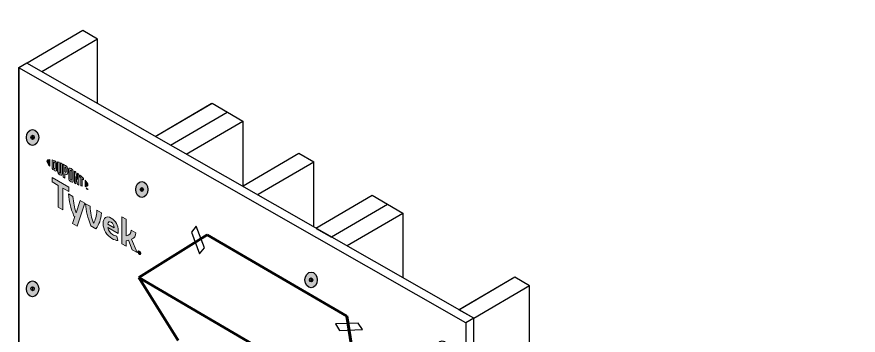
# Model space of a CAD drawing. Extents: x -1328 to 5679, y -4611 to 1603.
# Drawn here: x 151 to 657, y 1131 to 1323 of the extents above; entities that cross this region are included whole.
import ezdxf

# ---------------------------------------------------------------- set-up
doc = ezdxf.new("R2010")
doc.units = 0
doc.header["$MEASUREMENT"] = 0
doc.linetypes.add('AI-Linetype-12', pattern=[27.003948, 18.002632, -9.001316])
for name, color, linetype, lineweight in [('G-ANNO-TTLB', 7, 'Continuous', 0), ('TYVEK', 7, 'Continuous', 0), ('X-REF - TRACED', 7, 'Continuous', 0)]:
    doc.layers.add(name, color=color, linetype=linetype, lineweight=lineweight)

# ---------------------------------------------------------------- blocks, each defined once
blk = doc.blocks.new('Block_80')
at = {"layer": 'TYVEK', "true_color": 0x003b71, "transparency": 33554687}
h = blk.add_hatch(color=156, dxfattribs=at)
h.dxf.hatch_style = 2
edge = h.paths.add_edge_path()
edge.add_ellipse((160.61, 1250.33), major_axis=(0, 4.78), ratio=0.766948, start_angle=0, end_angle=360)
h = blk.add_hatch(color=156, dxfattribs=at)
h.dxf.hatch_style = 2
edge = h.paths.add_edge_path()
edge.add_ellipse((226.32, 1219), major_axis=(0, 4.78), ratio=0.766948, start_angle=0, end_angle=360)
h = blk.add_hatch(color=156, dxfattribs=at)
h.dxf.hatch_style = 2
edge = h.paths.add_edge_path()
edge.add_ellipse((328.12, 1164.58), major_axis=(0, 4.78), ratio=0.766948, start_angle=0, end_angle=360)
h = blk.add_hatch(color=156, dxfattribs=at)
h.dxf.hatch_style = 2
edge = h.paths.add_edge_path()
edge.add_ellipse((160.61, 1159.28), major_axis=(0, 4.78), ratio=0.766948, start_angle=0, end_angle=360)
h = blk.add_hatch(color=156, dxfattribs=at)
h.dxf.hatch_style = 2
edge = h.paths.add_edge_path()
edge.add_ellipse((406.99, 1123.25), major_axis=(0, 4.78), ratio=0.766948, start_angle=0, end_angle=360)
h = blk.add_hatch(color=156, dxfattribs=at)
h.dxf.hatch_style = 2
edge = h.paths.add_edge_path()
edge.add_ellipse((160.61, 1068.2), major_axis=(0, 4.78), ratio=0.766948, start_angle=0, end_angle=360)
h = blk.add_hatch(color=156, dxfattribs=at)
h.dxf.hatch_style = 2
edge = h.paths.add_edge_path()
edge.add_ellipse((406.99, 1032.2), major_axis=(0, 4.78), ratio=0.766948, start_angle=0, end_angle=360)
h = blk.add_hatch(color=156, dxfattribs=at)
h.dxf.hatch_style = 2
edge = h.paths.add_edge_path()
edge.add_ellipse((160.61, 977.15), major_axis=(0, 4.78), ratio=0.766948, start_angle=0, end_angle=360)
h = blk.add_hatch(color=156, dxfattribs=at)
h.dxf.hatch_style = 2
edge = h.paths.add_edge_path()
edge.add_ellipse((406.99, 941.12), major_axis=(0, 4.78), ratio=0.766948, start_angle=0, end_angle=360)
h = blk.add_hatch(color=156, dxfattribs=at)
h.dxf.hatch_style = 2
edge = h.paths.add_edge_path()
edge.add_ellipse((160.61, 886.04), major_axis=(0, 4.78), ratio=0.766948, start_angle=0, end_angle=360)
h = blk.add_hatch(color=156, dxfattribs=at)
h.dxf.hatch_style = 2
edge = h.paths.add_edge_path()
edge.add_ellipse((226.32, 852.22), major_axis=(0, 4.78), ratio=0.766948, start_angle=0, end_angle=360)
h = blk.add_hatch(color=156, dxfattribs=at)
h.dxf.hatch_style = 2
edge = h.paths.add_edge_path()
edge.add_ellipse((406.99, 850.07), major_axis=(0, 4.78), ratio=0.766948, start_angle=0, end_angle=360)
h = blk.add_hatch(color=156, dxfattribs=at)
h.dxf.hatch_style = 2
edge = h.paths.add_edge_path()
edge.add_ellipse((328.12, 800.41), major_axis=(0, 4.78), ratio=0.766948, start_angle=0, end_angle=360)
h = blk.add_hatch(color=156, dxfattribs=at)
h.dxf.hatch_style = 2
edge = h.paths.add_edge_path()
edge.add_ellipse((406.99, 758.96), major_axis=(0, 4.78), ratio=0.766948, start_angle=0, end_angle=360)
at = {"layer": 'TYVEK', "color": 18, "lineweight": 25, "true_color": 0x080808}
for p, q in [((159.64, 1250.36), (161.58, 1250.36)), ((160.61, 1251.59), (160.61, 1249.12)), ((226.32, 1220.27), (226.32, 1217.8)), ((225.35, 1219.03), (227.3, 1219.03)), ((327.14, 1164.61), (329.09, 1164.61)), ((328.12, 1165.85), (328.12, 1163.38)), ((160.61, 1160.54), (160.61, 1158.07)), ((406.99, 1124.51), (406.99, 1122.04)), ((159.64, 1068.23), (161.58, 1068.23)), ((160.61, 1069.46), (160.61, 1066.99)), ((406.99, 1033.46), (406.99, 1031)), ((159.64, 977.18), (161.58, 977.18)), ((160.61, 978.41), (160.61, 975.94)), ((406.99, 942.38), (406.99, 939.92)), ((406.02, 941.15), (407.97, 941.15)), ((159.64, 886.07), (161.58, 886.07)), ((160.61, 887.3), (160.61, 884.84)), ((225.35, 852.25), (227.3, 852.25)), ((226.32, 853.48), (226.32, 851.02)), ((406.99, 851.34), (406.99, 848.87)), ((406.02, 850.1), (407.97, 850.1)), ((327.14, 800.44), (329.09, 800.44)), ((328.12, 801.67), (328.12, 799.2)), ((406.99, 760.23), (406.99, 757.76)), ((406.02, 758.99), (407.97, 758.99))]:
    blk.add_line(p, q, dxfattribs=at)
at = {"layer": 'TYVEK', "color": 18, "lineweight": 25, "true_color": 0x000000}
blk.add_line((406.02, 1123.28), (407.97, 1123.28), dxfattribs=at)
at = {"layer": 'TYVEK', "color": 33, "lineweight": 25, "true_color": 0xcc9966}
for points in [[(406.48, 1127.61)], [(156.43, 1067.84)], [(160.1, 1072.62)], [(156.43, 976.82)], [(160.1, 972.04)]]:
    blk.add_lwpolyline(points, dxfattribs=at)
at = {"layer": 'TYVEK', "color": 18, "lineweight": 25, "true_color": 0x000000}
for centre, major_axis, ratio in [((160.61, 1250.33), (0, 4.78), 0.766948), ((226.32, 1219), (0, 4.78), 0.766948), ((328.12, 1164.58), (0, 4.78), 0.766948), ((160.61, 1159.28), (0, 4.78), 0.766948), ((406.99, 1123.25), (0, 4.78), 0.766948), ((406.99, 1123.28), (0, 1.23), 0.788846), ((160.61, 1068.2), (0, 4.78), 0.766948), ((406.99, 1032.2), (0, 4.78), 0.766948), ((160.61, 977.15), (0, 4.78), 0.766948), ((406.99, 941.12), (0, 4.78), 0.766948), ((160.61, 886.04), (0, 4.78), 0.766948), ((226.32, 852.22), (0, 4.78), 0.766948), ((406.99, 850.07), (0, 4.78), 0.766948), ((328.12, 800.41), (0, 4.78), 0.766948), ((406.99, 758.96), (0, 4.78), 0.766948)]:
    blk.add_ellipse(centre, major_axis=major_axis, ratio=ratio, dxfattribs=at)
at = {"layer": 'TYVEK', "color": 18, "lineweight": 25, "true_color": 0x080808}
for centre in [(160.61, 1250.36), (226.32, 1219.03), (328.12, 1164.61), (160.61, 1159.31), (160.61, 1068.23), (406.99, 1032.23), (160.61, 977.18), (406.99, 941.15), (160.61, 886.07), (226.32, 852.25), (406.99, 850.1), (328.12, 800.44), (406.99, 758.99)]:
    blk.add_ellipse(centre, major_axis=(0, 1.23), ratio=0.788846, dxfattribs=at)
blk = doc.blocks.new('Block_366')
at = {"layer": 'X-REF - TRACED', "true_color": 0x848484, "transparency": 33554687}
h = blk.add_hatch(color=252, dxfattribs=at)
h.dxf.hatch_style = 2
edge = h.paths.add_edge_path()
edge.add_spline(control_points=[(169.26, 1235.98), (169.26, 1235.26), (169.87, 1234.23), (170.93, 1233.03), (170.93, 1233.03), (170.93, 1236.98), (170.93, 1236.98), (169.87, 1237.02), (169.26, 1236.7), (169.26, 1235.98)], knot_values=[0, 0, 0, 0, 1, 1, 1, 2, 2, 2, 3, 3, 3, 3], degree=3, periodic=0)
h = blk.add_hatch(color=252, dxfattribs=at)
h.dxf.hatch_style = 2
edge = h.paths.add_edge_path()
edge.add_spline(control_points=[(174.14, 1231.55), (174.14, 1231.25), (173.98, 1231.24), (173.79, 1231.35), (173.64, 1231.43), (173.42, 1231.63), (173.23, 1231.79), (173.23, 1231.79), (173.23, 1235.56), (173.23, 1235.56), (173.42, 1235.51), (173.64, 1235.44), (173.79, 1235.35), (173.98, 1235.25), (174.14, 1235.05), (174.14, 1234.75), (174.14, 1234.75), (174.14, 1231.55), (174.14, 1231.55)], knot_values=[0, 0, 0, 0, 1, 1, 1, 2, 2, 2, 3, 3, 3, 4, 4, 4, 5, 5, 5, 6, 6, 6, 6], degree=3, periodic=0)
edge = h.paths.add_edge_path()
edge.add_spline(control_points=[(173.92, 1236.27), (173.62, 1236.44), (173.19, 1236.59), (172.41, 1236.76), (172.41, 1236.76), (172.41, 1231.54), (172.41, 1231.54), (173.09, 1230.9), (173.62, 1230.46), (173.92, 1230.29), (174.6, 1229.89), (174.99, 1230.15), (174.99, 1230.93), (174.99, 1230.93), (174.99, 1234.39), (174.99, 1234.39), (174.99, 1235.17), (174.6, 1235.87), (173.92, 1236.27)], knot_values=[0, 0, 0, 0, 1, 1, 1, 2, 2, 2, 3, 3, 3, 4, 4, 4, 5, 5, 5, 6, 6, 6, 6], degree=3, periodic=0)
h = blk.add_hatch(color=252, dxfattribs=at)
h.dxf.hatch_style = 2
edge = h.paths.add_edge_path()
edge.add_spline(control_points=[(177.38, 1229.07), (177.38, 1228.76), (177.29, 1228.62), (176.96, 1228.86), (176.64, 1229.09), (176.55, 1229.3), (176.55, 1229.66), (176.55, 1229.66), (176.55, 1235.34), (176.55, 1235.34), (176.34, 1235.44), (175.86, 1235.64), (175.65, 1235.73), (175.65, 1235.73), (175.65, 1229.97), (175.65, 1229.97), (175.65, 1229.06), (176.04, 1228.47), (176.96, 1227.82), (177.8, 1227.22), (178.32, 1227.42), (178.32, 1228.43), (178.32, 1228.43), (178.32, 1234.51), (178.32, 1234.51), (178.14, 1234.6), (177.57, 1234.88), (177.38, 1234.96), (177.38, 1234.96), (177.38, 1229.07), (177.38, 1229.07)], knot_values=[0, 0, 0, 0, 1, 1, 1, 2, 2, 2, 3, 3, 3, 4, 4, 4, 5, 5, 5, 6, 6, 6, 7, 7, 7, 8, 8, 8, 9, 9, 9, 10, 10, 10, 10], degree=3, periodic=0)
h = blk.add_hatch(color=252, dxfattribs=at)
h.dxf.hatch_style = 2
edge = h.paths.add_edge_path()
edge.add_spline(control_points=[(180.8, 1229.59), (180.8, 1229.26), (180.7, 1229.15), (180.32, 1229.37), (180.32, 1229.37), (179.99, 1229.56), (179.99, 1229.56), (179.99, 1229.56), (179.99, 1232.58), (179.99, 1232.58), (180.14, 1232.5), (180.21, 1232.46), (180.3, 1232.41), (180.71, 1232.17), (180.8, 1231.94), (180.8, 1231.61), (180.8, 1231.61), (180.8, 1229.59), (180.8, 1229.59)], knot_values=[0, 0, 0, 0, 1, 1, 1, 2, 2, 2, 3, 3, 3, 4, 4, 4, 5, 5, 5, 6, 6, 6, 6], degree=3, periodic=0)
edge = h.paths.add_edge_path()
edge.add_spline(control_points=[(180.36, 1233.45), (180.19, 1233.54), (179.6, 1233.86), (179.05, 1234.14), (179.05, 1234.14), (179.05, 1226.49), (179.05, 1226.49), (179.24, 1226.37), (179.73, 1226.06), (179.99, 1225.9), (179.99, 1225.9), (179.99, 1228.5), (179.99, 1228.5), (179.99, 1228.5), (180.36, 1228.28), (180.36, 1228.28), (181.34, 1227.72), (181.75, 1227.99), (181.75, 1228.96), (181.75, 1228.96), (181.75, 1231.22), (181.75, 1231.22), (181.75, 1232.17), (181.29, 1232.91), (180.36, 1233.45)], knot_values=[0, 0, 0, 0, 1, 1, 1, 2, 2, 2, 3, 3, 3, 4, 4, 4, 5, 5, 5, 6, 6, 6, 7, 7, 7, 8, 8, 8, 8], degree=3, periodic=0)
h = blk.add_hatch(color=252, dxfattribs=at)
h.dxf.hatch_style = 2
edge = h.paths.add_edge_path()
edge.add_spline(control_points=[(184.15, 1224.98), (184.15, 1224.68), (184.06, 1224.57), (183.73, 1224.75), (183.39, 1224.94), (183.3, 1225.16), (183.3, 1225.48), (183.3, 1225.48), (183.3, 1230.25), (183.3, 1230.25), (183.3, 1230.56), (183.39, 1230.68), (183.73, 1230.47), (184.06, 1230.27), (184.15, 1230.06), (184.15, 1229.75), (184.15, 1229.75), (184.15, 1224.98), (184.15, 1224.98)], knot_values=[0, 0, 0, 0, 1, 1, 1, 2, 2, 2, 3, 3, 3, 4, 4, 4, 5, 5, 5, 6, 6, 6, 6], degree=3, periodic=0)
edge = h.paths.add_edge_path()
edge.add_spline(control_points=[(183.73, 1231.54), (182.86, 1232.09), (182.34, 1231.95), (182.34, 1230.94), (182.34, 1230.94), (182.34, 1225.94), (182.34, 1225.94), (182.34, 1224.87), (182.81, 1224.16), (183.73, 1223.68), (184.63, 1223.21), (185.1, 1223.33), (185.1, 1224.46), (185.1, 1224.46), (185.1, 1229.24), (185.1, 1229.24), (185.1, 1230.32), (184.68, 1230.94), (183.73, 1231.54)], knot_values=[0, 0, 0, 0, 1, 1, 1, 2, 2, 2, 3, 3, 3, 4, 4, 4, 5, 5, 5, 6, 6, 6, 6], degree=3, periodic=0)
h = blk.add_hatch(color=252, dxfattribs=at)
h.dxf.hatch_style = 2
edge = h.paths.add_edge_path()
edge.add_spline(control_points=[(187.7, 1224.99), (187.7, 1224.99), (186.66, 1229.48), (186.66, 1229.48), (186.38, 1229.68), (186.04, 1229.93), (185.77, 1230.11), (185.77, 1230.11), (185.77, 1222.76), (185.77, 1222.76), (185.96, 1222.67), (186.43, 1222.46), (186.68, 1222.36), (186.68, 1222.36), (186.6, 1226.73), (186.6, 1226.73), (186.6, 1226.73), (187.7, 1221.93), (187.7, 1221.93), (187.94, 1221.84), (188.28, 1221.71), (188.5, 1221.63), (188.5, 1221.63), (188.5, 1228.08), (188.5, 1228.08), (188.27, 1228.27), (187.84, 1228.6), (187.64, 1228.76), (187.64, 1228.76), (187.7, 1224.99), (187.7, 1224.99)], knot_values=[0, 0, 0, 0, 1, 1, 1, 2, 2, 2, 3, 3, 3, 4, 4, 4, 5, 5, 5, 6, 6, 6, 7, 7, 7, 8, 8, 8, 9, 9, 9, 10, 10, 10, 10], degree=3, periodic=0)
h = blk.add_hatch(color=252, dxfattribs=at)
h.dxf.hatch_style = 2
edge = h.paths.add_edge_path()
edge.add_spline(control_points=[(188.97, 1226.69), (189.2, 1226.51), (189.43, 1226.32), (189.65, 1226.14), (189.65, 1226.14), (189.65, 1221.25), (189.65, 1221.25), (189.86, 1221.19), (190.24, 1221.08), (190.49, 1221.02), (190.49, 1221.02), (190.49, 1225.42), (190.49, 1225.42), (190.73, 1225.21), (190.96, 1225), (191.17, 1224.81), (191.17, 1224.81), (191.17, 1225.75), (191.17, 1225.75), (190.51, 1226.4), (189.8, 1227.03), (188.97, 1227.71), (188.97, 1227.71), (188.97, 1226.69), (188.97, 1226.69)], knot_values=[0, 0, 0, 0, 1, 1, 1, 2, 2, 2, 3, 3, 3, 4, 4, 4, 5, 5, 5, 6, 6, 6, 7, 7, 7, 8, 8, 8, 8], degree=3, periodic=0)
h = blk.add_hatch(color=252, dxfattribs=at)
h.dxf.hatch_style = 2
edge = h.paths.add_edge_path()
edge.add_spline(control_points=[(193.86, 1221.77), (193.86, 1221.05), (193.25, 1220.73), (192.18, 1220.76), (192.18, 1220.76), (192.18, 1224.71), (192.18, 1224.71), (193.25, 1223.52), (193.86, 1222.49), (193.86, 1221.77)], knot_values=[0, 0, 0, 0, 1, 1, 1, 2, 2, 2, 3, 3, 3, 3], degree=3, periodic=0)
h = blk.add_hatch(color=252, dxfattribs=at)
h.dxf.hatch_style = 2
edge = h.paths.add_edge_path()
edge.add_spline(control_points=[(193.36, 1219.69), (193.36, 1219.69), (193.46, 1219.63), (193.46, 1219.63), (193.46, 1219.63), (193.61, 1219.27), (193.61, 1219.27), (193.61, 1219.27), (193.76, 1219.46), (193.76, 1219.46), (193.76, 1219.46), (193.86, 1219.4), (193.86, 1219.4), (193.86, 1219.4), (193.86, 1218.83), (193.86, 1218.83), (193.86, 1218.83), (193.77, 1218.89), (193.77, 1218.89), (193.77, 1218.89), (193.77, 1219.29), (193.77, 1219.29), (193.77, 1219.29), (193.62, 1219.11), (193.62, 1219.11), (193.62, 1219.11), (193.61, 1219.11), (193.61, 1219.11), (193.61, 1219.11), (193.46, 1219.47), (193.46, 1219.47), (193.46, 1219.47), (193.46, 1219.07), (193.46, 1219.07), (193.46, 1219.07), (193.36, 1219.12), (193.36, 1219.12), (193.36, 1219.12), (193.36, 1219.69), (193.36, 1219.69)], knot_values=[0, 0, 0, 0, 1, 1, 1, 2, 2, 2, 3, 3, 3, 4, 4, 4, 5, 5, 5, 6, 6, 6, 7, 7, 7, 8, 8, 8, 9, 9, 9, 10, 10, 10, 11, 11, 11, 12, 12, 12, 13, 13, 13, 13], degree=3, periodic=0)
edge = h.paths.add_edge_path()
edge.add_spline(control_points=[(193.01, 1219.79), (193.01, 1219.79), (192.86, 1219.88), (192.86, 1219.88), (192.86, 1219.88), (192.86, 1219.98), (192.86, 1219.98), (192.86, 1219.98), (193.26, 1219.75), (193.26, 1219.75), (193.26, 1219.75), (193.26, 1219.65), (193.26, 1219.65), (193.26, 1219.65), (193.1, 1219.74), (193.1, 1219.74), (193.1, 1219.74), (193.1, 1219.27), (193.1, 1219.27), (193.1, 1219.27), (193.01, 1219.33), (193.01, 1219.33), (193.01, 1219.33), (193.01, 1219.79), (193.01, 1219.79)], knot_values=[0, 0, 0, 0, 1, 1, 1, 2, 2, 2, 3, 3, 3, 4, 4, 4, 5, 5, 5, 6, 6, 6, 7, 7, 7, 8, 8, 8, 8], degree=3, periodic=0)
at = {"layer": 'X-REF - TRACED'}
for points, knots in [([(169.26, 1235.98), (169.26, 1235.26), (169.87, 1234.23), (170.93, 1233.03), (170.93, 1233.03), (170.93, 1236.98), (170.93, 1236.98), (169.87, 1237.02), (169.26, 1236.7), (169.26, 1235.98)], [0, 0, 0, 0, 1, 1, 1, 2, 2, 2, 3, 3, 3, 3]), ([(173.92, 1236.27), (173.62, 1236.44), (173.19, 1236.59), (172.41, 1236.76), (172.41, 1236.76), (172.41, 1231.54), (172.41, 1231.54), (173.09, 1230.9), (173.62, 1230.46), (173.92, 1230.29), (174.6, 1229.89), (174.99, 1230.15), (174.99, 1230.93), (174.99, 1230.93), (174.99, 1234.39), (174.99, 1234.39), (174.99, 1235.17), (174.6, 1235.87), (173.92, 1236.27)], [0, 0, 0, 0, 1, 1, 1, 2, 2, 2, 3, 3, 3, 4, 4, 4, 5, 5, 5, 6, 6, 6, 6]), ([(174.14, 1231.55), (174.14, 1231.25), (173.98, 1231.24), (173.79, 1231.35), (173.64, 1231.43), (173.42, 1231.63), (173.23, 1231.79), (173.23, 1231.79), (173.23, 1235.56), (173.23, 1235.56), (173.42, 1235.51), (173.64, 1235.44), (173.79, 1235.35), (173.98, 1235.25), (174.14, 1235.05), (174.14, 1234.75), (174.14, 1234.75), (174.14, 1231.55), (174.14, 1231.55)], [0, 0, 0, 0, 1, 1, 1, 2, 2, 2, 3, 3, 3, 4, 4, 4, 5, 5, 5, 6, 6, 6, 6]), ([(177.38, 1229.07), (177.38, 1228.76), (177.29, 1228.62), (176.96, 1228.86), (176.64, 1229.09), (176.55, 1229.3), (176.55, 1229.66), (176.55, 1229.66), (176.55, 1235.34), (176.55, 1235.34), (176.34, 1235.44), (175.86, 1235.64), (175.65, 1235.73), (175.65, 1235.73), (175.65, 1229.97), (175.65, 1229.97), (175.65, 1229.06), (176.04, 1228.47), (176.96, 1227.82), (177.8, 1227.22), (178.32, 1227.42), (178.32, 1228.43), (178.32, 1228.43), (178.32, 1234.51), (178.32, 1234.51), (178.14, 1234.6), (177.57, 1234.88), (177.38, 1234.96), (177.38, 1234.96), (177.38, 1229.07), (177.38, 1229.07)], [0, 0, 0, 0, 1, 1, 1, 2, 2, 2, 3, 3, 3, 4, 4, 4, 5, 5, 5, 6, 6, 6, 7, 7, 7, 8, 8, 8, 9, 9, 9, 10, 10, 10, 10]), ([(180.36, 1233.45), (180.19, 1233.54), (179.6, 1233.86), (179.05, 1234.14), (179.05, 1234.14), (179.05, 1226.49), (179.05, 1226.49), (179.24, 1226.37), (179.73, 1226.06), (179.99, 1225.9), (179.99, 1225.9), (179.99, 1228.5), (179.99, 1228.5), (179.99, 1228.5), (180.36, 1228.28), (180.36, 1228.28), (181.34, 1227.72), (181.75, 1227.99), (181.75, 1228.96), (181.75, 1228.96), (181.75, 1231.22), (181.75, 1231.22), (181.75, 1232.17), (181.29, 1232.91), (180.36, 1233.45)], [0, 0, 0, 0, 1, 1, 1, 2, 2, 2, 3, 3, 3, 4, 4, 4, 5, 5, 5, 6, 6, 6, 7, 7, 7, 8, 8, 8, 8]), ([(180.8, 1229.59), (180.8, 1229.26), (180.7, 1229.15), (180.32, 1229.37), (180.32, 1229.37), (179.99, 1229.56), (179.99, 1229.56), (179.99, 1229.56), (179.99, 1232.58), (179.99, 1232.58), (180.14, 1232.5), (180.21, 1232.46), (180.3, 1232.41), (180.71, 1232.17), (180.8, 1231.94), (180.8, 1231.61), (180.8, 1231.61), (180.8, 1229.59), (180.8, 1229.59)], [0, 0, 0, 0, 1, 1, 1, 2, 2, 2, 3, 3, 3, 4, 4, 4, 5, 5, 5, 6, 6, 6, 6]), ([(183.73, 1231.54), (182.86, 1232.09), (182.34, 1231.95), (182.34, 1230.94), (182.34, 1230.94), (182.34, 1225.94), (182.34, 1225.94), (182.34, 1224.87), (182.81, 1224.16), (183.73, 1223.68), (184.63, 1223.21), (185.1, 1223.33), (185.1, 1224.46), (185.1, 1224.46), (185.1, 1229.24), (185.1, 1229.24), (185.1, 1230.32), (184.68, 1230.94), (183.73, 1231.54)], [0, 0, 0, 0, 1, 1, 1, 2, 2, 2, 3, 3, 3, 4, 4, 4, 5, 5, 5, 6, 6, 6, 6]), ([(184.15, 1224.98), (184.15, 1224.68), (184.06, 1224.57), (183.73, 1224.75), (183.39, 1224.94), (183.3, 1225.16), (183.3, 1225.48), (183.3, 1225.48), (183.3, 1230.25), (183.3, 1230.25), (183.3, 1230.56), (183.39, 1230.68), (183.73, 1230.47), (184.06, 1230.27), (184.15, 1230.06), (184.15, 1229.75), (184.15, 1229.75), (184.15, 1224.98), (184.15, 1224.98)], [0, 0, 0, 0, 1, 1, 1, 2, 2, 2, 3, 3, 3, 4, 4, 4, 5, 5, 5, 6, 6, 6, 6]), ([(187.7, 1224.99), (187.7, 1224.99), (186.66, 1229.48), (186.66, 1229.48), (186.38, 1229.68), (186.04, 1229.93), (185.77, 1230.11), (185.77, 1230.11), (185.77, 1222.76), (185.77, 1222.76), (185.96, 1222.67), (186.43, 1222.46), (186.68, 1222.36), (186.68, 1222.36), (186.6, 1226.73), (186.6, 1226.73), (186.6, 1226.73), (187.7, 1221.93), (187.7, 1221.93), (187.94, 1221.84), (188.28, 1221.71), (188.5, 1221.63), (188.5, 1221.63), (188.5, 1228.08), (188.5, 1228.08), (188.27, 1228.27), (187.84, 1228.6), (187.64, 1228.76), (187.64, 1228.76), (187.7, 1224.99), (187.7, 1224.99)], [0, 0, 0, 0, 1, 1, 1, 2, 2, 2, 3, 3, 3, 4, 4, 4, 5, 5, 5, 6, 6, 6, 7, 7, 7, 8, 8, 8, 9, 9, 9, 10, 10, 10, 10]), ([(188.97, 1226.69), (189.2, 1226.51), (189.43, 1226.32), (189.65, 1226.14), (189.65, 1226.14), (189.65, 1221.25), (189.65, 1221.25), (189.86, 1221.19), (190.24, 1221.08), (190.49, 1221.02), (190.49, 1221.02), (190.49, 1225.42), (190.49, 1225.42), (190.73, 1225.21), (190.96, 1225), (191.17, 1224.81), (191.17, 1224.81), (191.17, 1225.75), (191.17, 1225.75), (190.51, 1226.4), (189.8, 1227.03), (188.97, 1227.71), (188.97, 1227.71), (188.97, 1226.69), (188.97, 1226.69)], [0, 0, 0, 0, 1, 1, 1, 2, 2, 2, 3, 3, 3, 4, 4, 4, 5, 5, 5, 6, 6, 6, 7, 7, 7, 8, 8, 8, 8]), ([(193.86, 1221.77), (193.86, 1221.05), (193.25, 1220.73), (192.18, 1220.76), (192.18, 1220.76), (192.18, 1224.71), (192.18, 1224.71), (193.25, 1223.52), (193.86, 1222.49), (193.86, 1221.77)], [0, 0, 0, 0, 1, 1, 1, 2, 2, 2, 3, 3, 3, 3]), ([(193.01, 1219.79), (193.01, 1219.79), (192.86, 1219.88), (192.86, 1219.88), (192.86, 1219.88), (192.86, 1219.98), (192.86, 1219.98), (192.86, 1219.98), (193.26, 1219.75), (193.26, 1219.75), (193.26, 1219.75), (193.26, 1219.65), (193.26, 1219.65), (193.26, 1219.65), (193.1, 1219.74), (193.1, 1219.74), (193.1, 1219.74), (193.1, 1219.27), (193.1, 1219.27), (193.1, 1219.27), (193.01, 1219.33), (193.01, 1219.33), (193.01, 1219.33), (193.01, 1219.79), (193.01, 1219.79)], [0, 0, 0, 0, 1, 1, 1, 2, 2, 2, 3, 3, 3, 4, 4, 4, 5, 5, 5, 6, 6, 6, 7, 7, 7, 8, 8, 8, 8]), ([(193.36, 1219.69), (193.36, 1219.69), (193.46, 1219.63), (193.46, 1219.63), (193.46, 1219.63), (193.61, 1219.27), (193.61, 1219.27), (193.61, 1219.27), (193.76, 1219.46), (193.76, 1219.46), (193.76, 1219.46), (193.86, 1219.4), (193.86, 1219.4), (193.86, 1219.4), (193.86, 1218.83), (193.86, 1218.83), (193.86, 1218.83), (193.77, 1218.89), (193.77, 1218.89), (193.77, 1218.89), (193.77, 1219.29), (193.77, 1219.29), (193.77, 1219.29), (193.62, 1219.11), (193.62, 1219.11), (193.62, 1219.11), (193.61, 1219.11), (193.61, 1219.11), (193.61, 1219.11), (193.46, 1219.47), (193.46, 1219.47), (193.46, 1219.47), (193.46, 1219.07), (193.46, 1219.07), (193.46, 1219.07), (193.36, 1219.12), (193.36, 1219.12), (193.36, 1219.12), (193.36, 1219.69), (193.36, 1219.69)], [0, 0, 0, 0, 1, 1, 1, 2, 2, 2, 3, 3, 3, 4, 4, 4, 5, 5, 5, 6, 6, 6, 7, 7, 7, 8, 8, 8, 9, 9, 9, 10, 10, 10, 11, 11, 11, 12, 12, 12, 13, 13, 13, 13])]:
    blk.add_open_spline(points, degree=3, knots=knots, dxfattribs=at)
blk = doc.blocks.new('Block_370')
at = {"layer": 'X-REF - TRACED', "true_color": 0x848484, "transparency": 33554687}
h = blk.add_hatch(color=252, dxfattribs=at)
h.dxf.hatch_style = 2
h.paths.add_polyline_path([(182.51, 1220.45), (172.41, 1226.28), (172.41, 1223.54), (176.06, 1221.43), (176.06, 1208.43), (178.86, 1206.81), (178.86, 1219.81), (182.51, 1217.7)])
h = blk.add_hatch(color=252, dxfattribs=at)
h.dxf.hatch_style = 2
edge = h.paths.add_edge_path()
edge.add_spline(control_points=[(199.3, 1206.5), (199.13, 1202.76), (198.38, 1200.58), (197.22, 1198.71), (196.1, 1201.9), (195.38, 1204.92), (195.16, 1208.89), (195.16, 1208.89), (192.44, 1210.47), (192.44, 1210.47), (192.73, 1205.78), (193.61, 1202.37), (195.73, 1197.07), (195.73, 1197.07), (198.73, 1195.34), (198.73, 1195.34), (200.77, 1198.23), (201.62, 1200.65), (202.01, 1204.94), (202.01, 1204.94), (199.3, 1206.5), (199.3, 1206.5)], knot_values=[0, 0, 0, 0, 1, 1, 1, 2, 2, 2, 3, 3, 3, 4, 4, 4, 5, 5, 5, 6, 6, 6, 7, 7, 7, 7], degree=3, periodic=0)
h = blk.add_hatch(color=252, dxfattribs=at)
h.dxf.hatch_style = 2
edge = h.paths.add_edge_path()
edge.add_spline(control_points=[(205.87, 1198.06), (205.87, 1198.06), (209.6, 1195.9), (209.6, 1195.9), (209.6, 1195.9), (209.6, 1196.17), (209.6, 1196.17), (209.6, 1197.43), (209.01, 1198.69), (207.93, 1199.32), (206.79, 1199.97), (206.05, 1199.48), (205.87, 1198.06)], knot_values=[0, 0, 0, 0, 1, 1, 1, 2, 2, 2, 3, 3, 3, 4, 4, 4, 4], degree=3, periodic=0)
edge = h.paths.add_edge_path()
edge.add_spline(control_points=[(211.81, 1188.28), (210.95, 1188.33), (209.68, 1188.75), (208.38, 1189.5), (205.22, 1191.32), (203.07, 1194.86), (203.07, 1198.6), (203.07, 1202.17), (205.05, 1203.46), (207.93, 1201.79), (210.5, 1200.31), (212.19, 1197.24), (212.19, 1194.23), (212.19, 1193.55), (212.15, 1192.99), (212.11, 1192.57), (212.11, 1192.57), (205.91, 1196.14), (205.91, 1196.14), (206.17, 1194.2), (207.09, 1192.86), (208.66, 1191.95), (209.62, 1191.4), (210.54, 1191.11), (211.38, 1191.03), (211.38, 1191.03), (211.81, 1188.28), (211.81, 1188.28)], knot_values=[0, 0, 0, 0, 1, 1, 1, 2, 2, 2, 3, 3, 3, 4, 4, 4, 5, 5, 5, 6, 6, 6, 7, 7, 7, 8, 8, 8, 9, 9, 9, 9], degree=3, periodic=0)
h = blk.add_hatch(color=252, dxfattribs=at)
h.dxf.hatch_style = 2
edge = h.paths.add_edge_path()
edge.add_spline(control_points=[(220.21, 1189.08), (220.21, 1189.08), (223.47, 1181.06), (223.47, 1181.06), (223.47, 1181.06), (220.52, 1182.76), (220.52, 1182.76), (220.52, 1182.76), (218.27, 1188.45), (218.27, 1188.45), (217.86, 1188.35), (217.42, 1188.26), (216.95, 1188.19), (216.95, 1188.19), (216.95, 1184.82), (216.95, 1184.82), (216.95, 1184.82), (214.25, 1186.39), (214.25, 1186.39), (214.25, 1186.39), (214.25, 1202.51), (214.25, 1202.51), (214.25, 1202.51), (216.95, 1201.1), (216.95, 1201.1), (216.95, 1201.1), (216.95, 1191.19), (216.95, 1191.19), (218.8, 1191.49), (219.7, 1192.55), (220.01, 1194.55), (220.01, 1194.55), (222.7, 1192.99), (222.7, 1192.99), (222.64, 1191.09), (221.78, 1189.86), (220.21, 1189.08)], knot_values=[0, 0, 0, 0, 1, 1, 1, 2, 2, 2, 3, 3, 3, 4, 4, 4, 5, 5, 5, 6, 6, 6, 7, 7, 7, 8, 8, 8, 9, 9, 9, 10, 10, 10, 11, 11, 11, 12, 12, 12, 12], degree=3, periodic=0)
at = {"layer": 'X-REF - TRACED'}
blk.add_lwpolyline([(182.51, 1220.45), (172.41, 1226.28), (172.41, 1223.54), (176.06, 1221.43), (176.06, 1208.43), (178.86, 1206.81), (178.86, 1219.81), (182.51, 1217.7)], close=True, dxfattribs=at)
for points, knots in [([(199.3, 1206.5), (199.13, 1202.76), (198.38, 1200.58), (197.22, 1198.71), (196.1, 1201.9), (195.38, 1204.92), (195.16, 1208.89), (195.16, 1208.89), (192.44, 1210.47), (192.44, 1210.47), (192.73, 1205.78), (193.61, 1202.37), (195.73, 1197.07), (195.73, 1197.07), (198.73, 1195.34), (198.73, 1195.34), (200.77, 1198.23), (201.62, 1200.65), (202.01, 1204.94), (202.01, 1204.94), (199.3, 1206.5), (199.3, 1206.5)], [0, 0, 0, 0, 1, 1, 1, 2, 2, 2, 3, 3, 3, 4, 4, 4, 5, 5, 5, 6, 6, 6, 7, 7, 7, 7]), ([(211.81, 1188.28), (210.95, 1188.33), (209.68, 1188.75), (208.38, 1189.5), (205.22, 1191.32), (203.07, 1194.86), (203.07, 1198.6), (203.07, 1202.17), (205.05, 1203.46), (207.93, 1201.79), (210.5, 1200.31), (212.19, 1197.24), (212.19, 1194.23), (212.19, 1193.55), (212.15, 1192.99), (212.11, 1192.57), (212.11, 1192.57), (205.91, 1196.14), (205.91, 1196.14), (206.17, 1194.2), (207.09, 1192.86), (208.66, 1191.95), (209.62, 1191.4), (210.54, 1191.11), (211.38, 1191.03), (211.38, 1191.03), (211.81, 1188.28), (211.81, 1188.28)], [0, 0, 0, 0, 1, 1, 1, 2, 2, 2, 3, 3, 3, 4, 4, 4, 5, 5, 5, 6, 6, 6, 7, 7, 7, 8, 8, 8, 9, 9, 9, 9]), ([(205.87, 1198.06), (205.87, 1198.06), (209.6, 1195.9), (209.6, 1195.9), (209.6, 1195.9), (209.6, 1196.17), (209.6, 1196.17), (209.6, 1197.43), (209.01, 1198.69), (207.93, 1199.32), (206.79, 1199.97), (206.05, 1199.48), (205.87, 1198.06)], [0, 0, 0, 0, 1, 1, 1, 2, 2, 2, 3, 3, 3, 4, 4, 4, 4]), ([(220.21, 1189.08), (220.21, 1189.08), (223.47, 1181.06), (223.47, 1181.06), (223.47, 1181.06), (220.52, 1182.76), (220.52, 1182.76), (220.52, 1182.76), (218.27, 1188.45), (218.27, 1188.45), (217.86, 1188.35), (217.42, 1188.26), (216.95, 1188.19), (216.95, 1188.19), (216.95, 1184.82), (216.95, 1184.82), (216.95, 1184.82), (214.25, 1186.39), (214.25, 1186.39), (214.25, 1186.39), (214.25, 1202.51), (214.25, 1202.51), (214.25, 1202.51), (216.95, 1201.1), (216.95, 1201.1), (216.95, 1201.1), (216.95, 1191.19), (216.95, 1191.19), (218.8, 1191.49), (219.7, 1192.55), (220.01, 1194.55), (220.01, 1194.55), (222.7, 1192.99), (222.7, 1192.99), (222.64, 1191.09), (221.78, 1189.86), (220.21, 1189.08)], [0, 0, 0, 0, 1, 1, 1, 2, 2, 2, 3, 3, 3, 4, 4, 4, 5, 5, 5, 6, 6, 6, 7, 7, 7, 8, 8, 8, 9, 9, 9, 10, 10, 10, 11, 11, 11, 12, 12, 12, 12])]:
    blk.add_open_spline(points, degree=3, knots=knots, dxfattribs=at)
blk = doc.blocks.new('Block_369')
at = {"layer": 'X-REF - TRACED', "true_color": 0x848484, "transparency": 33554687}
h = blk.add_hatch(color=252, dxfattribs=at)
h.dxf.hatch_style = 2
edge = h.paths.add_edge_path()
edge.add_spline(control_points=[(189.25, 1212.31), (189.25, 1212.31), (186.82, 1205.06), (186.82, 1205.06), (185.79, 1208.09), (185.12, 1211.02), (184.91, 1214.81), (184.91, 1214.81), (182.18, 1216.39), (182.18, 1216.39), (182.48, 1211.7), (183.36, 1208.29), (185.48, 1202.99), (185.48, 1202.99), (186.02, 1202.68), (186.02, 1202.68), (186.02, 1202.68), (184.63, 1198.54), (184.63, 1198.54), (184.63, 1198.54), (187.34, 1196.98), (187.34, 1196.98), (187.34, 1196.98), (191.96, 1210.74), (191.96, 1210.74), (191.96, 1210.74), (189.25, 1212.31), (189.25, 1212.31)], knot_values=[0, 0, 0, 0, 1, 1, 1, 2, 2, 2, 3, 3, 3, 4, 4, 4, 5, 5, 5, 6, 6, 6, 7, 7, 7, 8, 8, 8, 9, 9, 9, 9], degree=3, periodic=0)
at = {"layer": 'X-REF - TRACED'}
blk.add_open_spline([(189.25, 1212.31), (189.25, 1212.31), (186.82, 1205.06), (186.82, 1205.06), (185.79, 1208.09), (185.12, 1211.02), (184.91, 1214.81), (184.91, 1214.81), (182.18, 1216.39), (182.18, 1216.39), (182.48, 1211.7), (183.36, 1208.29), (185.48, 1202.99), (185.48, 1202.99), (186.02, 1202.68), (186.02, 1202.68), (186.02, 1202.68), (184.63, 1198.54), (184.63, 1198.54), (184.63, 1198.54), (187.34, 1196.98), (187.34, 1196.98), (187.34, 1196.98), (191.96, 1210.74), (191.96, 1210.74), (191.96, 1210.74), (189.25, 1212.31), (189.25, 1212.31)], degree=3, knots=[0, 0, 0, 0, 1, 1, 1, 2, 2, 2, 3, 3, 3, 4, 4, 4, 5, 5, 5, 6, 6, 6, 7, 7, 7, 8, 8, 8, 9, 9, 9, 9], dxfattribs=at)
blk.add_blockref('Block_370', (0, 0), dxfattribs=at)
blk = doc.blocks.new('Block_371')
at = {"layer": 'X-REF - TRACED', "true_color": 0x848484, "transparency": 33554687}
h = blk.add_hatch(color=252, dxfattribs=at)
h.dxf.hatch_style = 2
edge = h.paths.add_edge_path()
edge.add_spline(control_points=[(224.76, 1181.37), (224.76, 1181.37), (224.76, 1181.08), (224.76, 1181.08), (224.76, 1181.08), (224.88, 1181.01), (224.88, 1181.01), (224.98, 1180.95), (225.04, 1180.95), (225.04, 1181.06), (225.04, 1181.17), (224.98, 1181.25), (224.88, 1181.31), (224.88, 1181.31), (224.76, 1181.37), (224.76, 1181.37)], knot_values=[0, 0, 0, 0, 1, 1, 1, 2, 2, 2, 3, 3, 3, 4, 4, 4, 5, 5, 5, 5], degree=3, periodic=0)
edge = h.paths.add_edge_path()
edge.add_spline(control_points=[(224.57, 1181.67), (224.57, 1181.67), (224.88, 1181.5), (224.88, 1181.5), (225.11, 1181.36), (225.23, 1181.16), (225.23, 1180.96), (225.23, 1180.81), (225.17, 1180.74), (225.06, 1180.76), (225.12, 1180.6), (225.19, 1180.43), (225.29, 1180.24), (225.29, 1180.24), (225.06, 1180.37), (225.06, 1180.37), (224.98, 1180.54), (224.92, 1180.69), (224.87, 1180.84), (224.87, 1180.84), (224.76, 1180.9), (224.76, 1180.9), (224.76, 1180.9), (224.76, 1180.54), (224.76, 1180.54), (224.76, 1180.54), (224.57, 1180.65), (224.57, 1180.65), (224.57, 1180.65), (224.57, 1181.67), (224.57, 1181.67)], knot_values=[0, 0, 0, 0, 1, 1, 1, 2, 2, 2, 3, 3, 3, 4, 4, 4, 5, 5, 5, 6, 6, 6, 7, 7, 7, 8, 8, 8, 9, 9, 9, 10, 10, 10, 10], degree=3, periodic=0)
edge = h.paths.add_edge_path()
edge.add_spline(control_points=[(224.89, 1181.75), (224.46, 1182), (224.22, 1181.86), (224.22, 1181.35), (224.22, 1180.84), (224.46, 1180.42), (224.89, 1180.17), (225.31, 1179.93), (225.56, 1180.06), (225.56, 1180.57), (225.56, 1181.08), (225.31, 1181.51), (224.89, 1181.75)], knot_values=[0, 0, 0, 0, 1, 1, 1, 2, 2, 2, 3, 3, 3, 4, 4, 4, 4], degree=3, periodic=0)
edge = h.paths.add_edge_path()
edge.add_spline(control_points=[(224.89, 1181.95), (225.41, 1181.65), (225.76, 1181.06), (225.76, 1180.46), (225.76, 1179.85), (225.41, 1179.67), (224.89, 1179.97), (224.35, 1180.28), (224.01, 1180.86), (224.01, 1181.47), (224.01, 1182.07), (224.36, 1182.26), (224.89, 1181.95)], knot_values=[0, 0, 0, 0, 1, 1, 1, 2, 2, 2, 3, 3, 3, 4, 4, 4, 4], degree=3, periodic=0)
at = {"layer": 'X-REF - TRACED'}
for points, knots in [([(224.89, 1181.95), (225.41, 1181.65), (225.76, 1181.06), (225.76, 1180.46), (225.76, 1179.85), (225.41, 1179.67), (224.89, 1179.97), (224.35, 1180.28), (224.01, 1180.86), (224.01, 1181.47), (224.01, 1182.07), (224.36, 1182.26), (224.89, 1181.95)], [0, 0, 0, 0, 1, 1, 1, 2, 2, 2, 3, 3, 3, 4, 4, 4, 4]), ([(224.89, 1181.75), (224.46, 1182), (224.22, 1181.86), (224.22, 1181.35), (224.22, 1180.84), (224.46, 1180.42), (224.89, 1180.17), (225.31, 1179.93), (225.56, 1180.06), (225.56, 1180.57), (225.56, 1181.08), (225.31, 1181.51), (224.89, 1181.75)], [0, 0, 0, 0, 1, 1, 1, 2, 2, 2, 3, 3, 3, 4, 4, 4, 4]), ([(224.57, 1181.67), (224.57, 1181.67), (224.88, 1181.5), (224.88, 1181.5), (225.11, 1181.36), (225.23, 1181.16), (225.23, 1180.96), (225.23, 1180.81), (225.17, 1180.74), (225.06, 1180.76), (225.12, 1180.6), (225.19, 1180.43), (225.29, 1180.24), (225.29, 1180.24), (225.06, 1180.37), (225.06, 1180.37), (224.98, 1180.54), (224.92, 1180.69), (224.87, 1180.84), (224.87, 1180.84), (224.76, 1180.9), (224.76, 1180.9), (224.76, 1180.9), (224.76, 1180.54), (224.76, 1180.54), (224.76, 1180.54), (224.57, 1180.65), (224.57, 1180.65), (224.57, 1180.65), (224.57, 1181.67), (224.57, 1181.67)], [0, 0, 0, 0, 1, 1, 1, 2, 2, 2, 3, 3, 3, 4, 4, 4, 5, 5, 5, 6, 6, 6, 7, 7, 7, 8, 8, 8, 9, 9, 9, 10, 10, 10, 10]), ([(224.76, 1181.37), (224.76, 1181.37), (224.76, 1181.08), (224.76, 1181.08), (224.76, 1181.08), (224.88, 1181.01), (224.88, 1181.01), (224.98, 1180.95), (225.04, 1180.95), (225.04, 1181.06), (225.04, 1181.17), (224.98, 1181.25), (224.88, 1181.31), (224.88, 1181.31), (224.76, 1181.37), (224.76, 1181.37)], [0, 0, 0, 0, 1, 1, 1, 2, 2, 2, 3, 3, 3, 4, 4, 4, 5, 5, 5, 5])]:
    blk.add_open_spline(points, degree=3, knots=knots, dxfattribs=at)
blk = doc.blocks.new('Block_368')
at = {"layer": 'X-REF - TRACED'}
for name in ['Block_369', 'Block_371']:
    blk.add_blockref(name, (0, 0), dxfattribs=at)
blk = doc.blocks.new('Block_367')
at = {"layer": 'X-REF - TRACED'}
blk.add_blockref('Block_368', (0, 0), dxfattribs=at)
blk = doc.blocks.new('Block_365')
at = {"layer": 'X-REF - TRACED'}
for name in ['Block_366', 'Block_367']:
    blk.add_blockref(name, (0, 0), dxfattribs=at)

msp = doc.modelspace()

# ---------------------------------------------------------------- hatches: boundary and pattern name
at = {"layer": 'G-ANNO-TTLB', "true_color": 0xff00ff, "transparency": 33554687}
h = msp.add_hatch(color=6, dxfattribs=at)
edge = h.paths.add_edge_path()
edge.add_spline(control_points=[(1626, -853.91), (1626, -853.91), (-1303.52, -853.91), (-1303.52, -853.91), (-1303.52, -853.91), (-1303.52, 1603.09), (-1303.52, 1603.09), (-1303.52, 1603.09), (1626, 1603.09), (1626, 1603.09), (1626, 1603.09), (1626, -853.91), (1626, -853.91)], knot_values=[0, 0, 0, 0, 1, 1, 1, 2, 2, 2, 3, 3, 3, 4, 4, 4, 4], degree=3, periodic=0)
edge = h.paths.add_edge_path()
edge.add_spline(control_points=[(-1294.52, 1594.09), (-1294.52, 1594.09), (-1294.52, -844.91), (-1294.52, -844.91), (-1294.52, -844.91), (1617, -844.91), (1617, -844.91), (1617, -844.91), (1617, 1594.09), (1617, 1594.09), (1617, 1594.09), (-1294.52, 1594.09), (-1294.52, 1594.09)], knot_values=[0, 0, 0, 0, 1, 1, 1, 2, 2, 2, 3, 3, 3, 4, 4, 4, 4], degree=3, periodic=0)
edge.add_line((-1294.52, 1594.09), (-1294.52, 1594.09))

# ---------------------------------------------------------------- linework, layer by layer
at = {"layer": 'G-ANNO-TTLB'}
for points in [[(1626, -853.91), (1626, -853.91), (-1303.52, -853.91), (-1303.52, -853.91), (-1303.52, -853.91), (-1303.52, 1603.09), (-1303.52, 1603.09), (-1303.52, 1603.09), (1626, 1603.09), (1626, 1603.09), (1626, 1603.09), (1626, -853.91), (1626, -853.91)], [(-1294.52, 1594.09), (-1294.52, 1594.09), (-1294.52, -844.91), (-1294.52, -844.91), (-1294.52, -844.91), (1617, -844.91), (1617, -844.91), (1617, -844.91), (1617, 1594.09), (1617, 1594.09), (1617, 1594.09), (-1294.52, 1594.09), (-1294.52, 1594.09)]]:
    msp.add_open_spline(points, degree=3, knots=[0, 0, 0, 0, 1, 1, 1, 2, 2, 2, 3, 3, 3, 4, 4, 4, 4], dxfattribs=at)
at = {"layer": 'TYVEK', "color": 33, "lineweight": 25, "true_color": 0xcc9966}
for p, q in [((157.38, 1295.18), (190.79, 1314.75)), ((157.38, 1295.18), (190.79, 1314.75)), ((190.79, 1314.75), (199.76, 1309.57)), ((166.12, 1289.87), (199.76, 1309.57)), ((199.74, 1270.7), (199.74, 1309.44)), ((234.35, 1250.94), (268.54, 1270.95)), ((234.35, 1250.94), (268.01, 1270.65)), ((268.54, 1270.95), (287, 1260.1)), ((243.64, 1245.63), (277.69, 1265.57)), ((253.08, 1240.24), (287, 1260.1)), ((287, 1260.09), (287, 1221.17)), ((287.35, 1221.27), (320.77, 1240.84)), ((320.77, 1240.84), (329.72, 1235.7)), ((296.31, 1216.13), (329.72, 1235.7)), ((329.74, 1196.46), (329.72, 1235.7)), ((330.94, 1195.78), (364.88, 1215.65)), ((364.88, 1215.66), (383.34, 1204.81)), ((340.48, 1190.62), (374.03, 1210.27)), ((349.92, 1185.23), (383.34, 1204.8)), ((383.34, 1204.79), (383.34, 1165.86)), ((417.2, 1146.84), (450.62, 1166.4)), ((450.62, 1166.4), (459.59, 1161.22)), ((425.95, 1141.53), (459.59, 1161.22)), ((459.57, 736.67), (459.57, 1161.1))]:
    msp.add_line(p, q, dxfattribs=at)
at = {"layer": 'TYVEK', "color": 18, "lineweight": 25, "true_color": 0x000000}
for p, q in [((152.2, 1292.4), (152.2, 870.16)), ((421.14, 1138.74), (152.31, 1292.25)), ((421.14, 1138.74), (421.14, 714.32))]:
    msp.add_line(p, q, dxfattribs=at)
at = {"layer": 'TYVEK', "color": 2, "lineweight": 25, "true_color": 0xffff00}
for p, q in [((157.12, 1295.04), (152.31, 1292.25)), ((152.31, 1292.25), (152.31, 869.95)), ((421.14, 1138.74), (152.31, 1292.25)), ((425.95, 1141.53), (157.12, 1295.03)), ((421.14, 1138.74), (421.14, 714.32)), ((425.95, 1047.01), (425.95, 1141.53))]:
    msp.add_line(p, q, dxfattribs=at)
at = {"layer": 'TYVEK', "color": 252, "linetype": 'AI-Linetype-12', "lineweight": 25, "true_color": 0x848484}
msp.add_line((331.12, 1195.53), (340.33, 1190.25), dxfattribs=at)
at = {"layer": 'TYVEK', "color": 18, "lineweight": 60, "true_color": 0x000000}
for p, q in [((224.54, 1166.05), (265.56, 1191.81)), ((265.56, 1191.81), (349.59, 1142.83)), ((358.34, 1087.84), (224.54, 1166.05)), ((248.18, 1128.09), (224.54, 1166.05)), ((358.44, 1088.54), (349.59, 1142.83))]:
    msp.add_line(p, q, dxfattribs=at)
at = {"layer": 'TYVEK', "color": 165, "lineweight": 25, "true_color": 0x4c5f99}
msp.add_line((425.95, 1141.53), (421.14, 1138.74), dxfattribs=at)
at = {"layer": 'TYVEK', "color": 2, "lineweight": 25, "true_color": 0xffff00}
for points in [[(263.94, 1183.98), (259.1, 1196.86), (256.13, 1193.28), (260.97, 1180.39)], [(356.5, 1138.68), (342.75, 1138.16), (345.22, 1134.21), (358.97, 1134.73)]]:
    msp.add_lwpolyline(points, close=True, dxfattribs=at)
at = {"layer": 'TYVEK', "color": 33, "lineweight": 25, "true_color": 0xcc9966}
msp.add_lwpolyline([(425.95, 1141.53), (416.95, 1146.69), (450.61, 1166.39), (459.61, 1161.23)], dxfattribs=at)

# ---------------------------------------------------------------- block references
at = {"layer": 'TYVEK'}
msp.add_blockref('Block_80', (0, 0), dxfattribs=at)
at = {"layer": 'X-REF - TRACED'}
msp.add_blockref('Block_365', (0, 0), dxfattribs=at)

doc.saveas('drawing.dxf')
